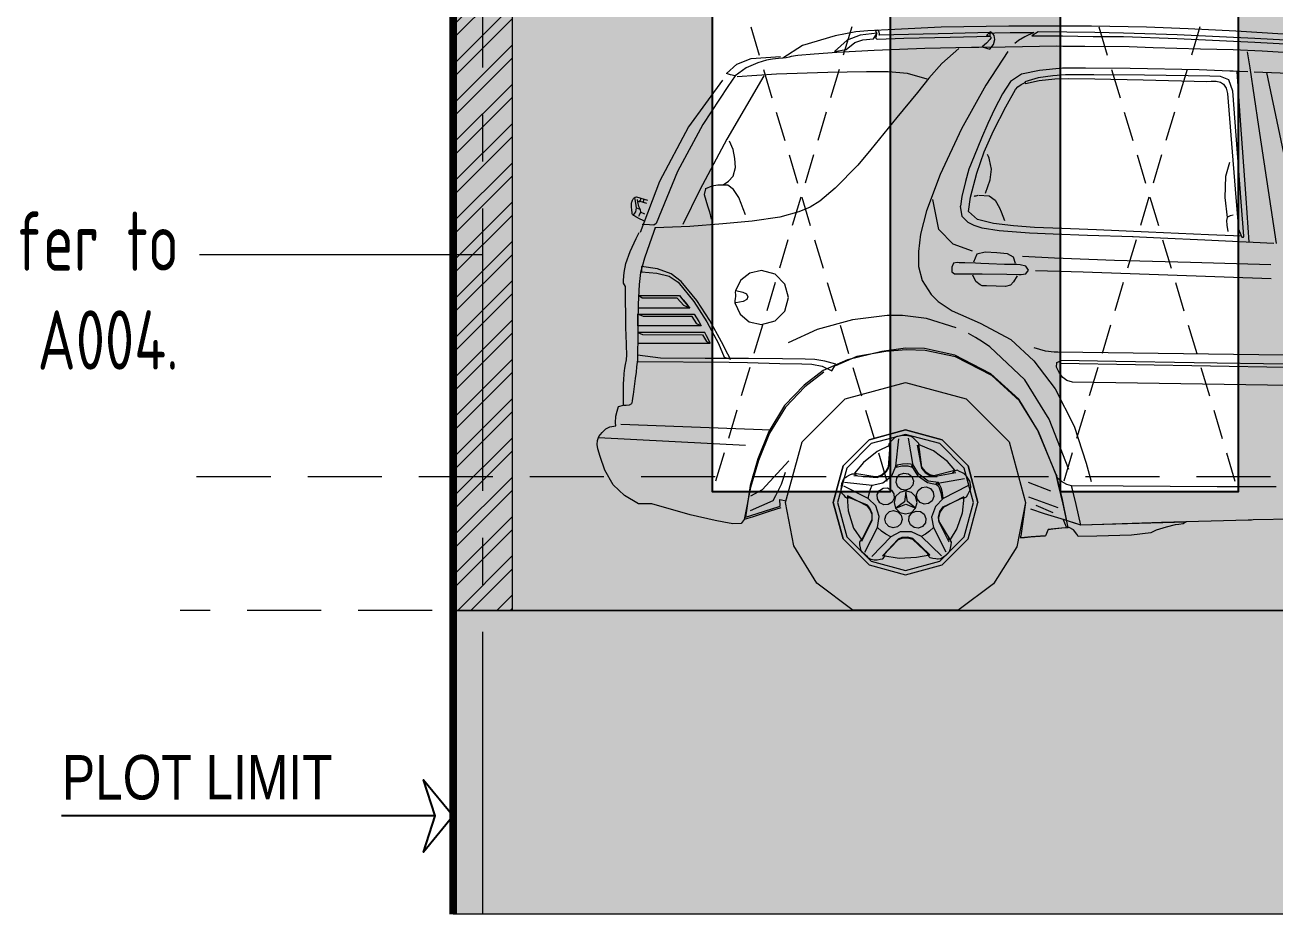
# Model space of a CAD drawing. Header units: millimetres. Extents: x -30697 to 201471, y -29614 to 19378.
# Drawn here: x 32609 to 36828, y -1038 to 1975 of the extents above; entities that cross this region are included whole.
import ezdxf

# ---------------------------------------------------------------- set-up
doc = ezdxf.new("R2010")
doc.units = ezdxf.units.MM
doc.header["$MEASUREMENT"] = 0
doc.linetypes.add('1735 X DT-5BR-ELE_02$0$DASHED', pattern=[0.75, 0.5, -0.25])
doc.linetypes.add('CENTER2', pattern=[28.575, 19.05, -3.175, 3.175, -3.175])
for name, color, linetype, lineweight in [('03--GRID', 252, 'CENTER2', 5), ('05--LEADER', 8, 'Continuous', 13), ('05--TEXT-2', 2, 'Continuous', 25), ('05--TEXT-3', 3, 'Continuous', 35), ('1735 X DT-5BR-ELE_02$0$04--HATCH-3', 251, 'Continuous', 9), ('1735 X DT-5BR-ELE_02$0$06--LINE-0', 8, 'Continuous', 13), ('1735 X DT-5BR-ELE_02$0$06--LINE-2', 2, 'Continuous', 25), ('1735 X DT-5BR-ELE_02$0$07--DIM-2', 2, 'Continuous', 25), ('1735 X DT-5BR-ELE_02$0$F--BLOCKWALL-HATCH--HOLLOW', 251, 'Continuous', 13), ('1735 X DT-5BR-ELE_02$0$Q--KERBS', 1, 'Continuous', 18), ('1735 X DT-5BR-ELE_02$0$W--ELV-1', 250, '1735 X DT-5BR-ELE_02$0$DASHED', 9), ('1735 X DT-5BR-ELE_02$0$Z--CAR', 251, 'Continuous', 9), ('1735 X DT-5BR-ELE_02$0$Z--WIPEOUT', 255, 'Continuous', 5)]:
    doc.layers.add(name, color=color, linetype=linetype, lineweight=lineweight)
doc.layers.add('05--PLOT MARK', color=2, linetype='Continuous')
doc.layers.add('1735 X DT-5BR-ELE_02$0$PLOT', color=10, linetype='Continuous')
doc.layers.add('1735 X DT-5BR-ELE_02$0$00--ORIGIN POINT', color=200, linetype='Continuous', lineweight=20, plot=False)
doc.layers.add('1735 X DT-5BR-ELE_02$0$L--SHADE-1', color=7, linetype='Continuous', lineweight=20, true_color=0xf5f5f5)
doc.styles.add('Ariel', font='arial.ttf', dxfattribs={"width": 0.8})
doc.styles.add('ISO', font='isocp2.shx', dxfattribs={"width": 0.8})
doc.dimstyles.new('Copy of 1-100_AR LEADER', dxfattribs={"dimtxt": 200, "dimasz": 100, "dimexe": 100, "dimexo": 100, "dimgap": 0, "dimtad": 0, "dimdec": 0, "dimzin": 12, "dimdsep": 46, "dimtxsty": 'ISO', "dimcen": 150, "dimdle": 100, "dimclrd": 8, "dimclre": 9, "dimclrt": 2, "dimadec": 0, "dimazin": 0, "dimtfac": 1, "dimtdec": 0, "dimtmove": 0, "dimatfit": 2, "dimfxl": 1, "dimtvp": 0.75, "dimtolj": 1, "dimtzin": 12, "dimlwd": 9, "dimlwe": 9, "dimarcsym": 0})

# ---------------------------------------------------------------- blocks, each defined once
blk = doc.blocks.new('1735 X DT-5BR-ELE_02$0$A$C0A892E0C')
blk.add_wipeout([(-53.075, 0.002), (-59.387, 0.002), (-61.518, 1.586), (-62.937, 3.816), (-63.235, 4.965), (-64.672, 5.612), (-67.98, 5.555), (-69.037, 5.715), (-72.39, 8.03), (-72.793, 8.631), (-73.007, 9.673), (-72.434, 10.78), (-72.357, 12.492), (-71.738, 13.364), (-71.442, 14.504), (-70.978, 15.686), (-70.725, 17.205), (-70.345, 18.175), (-68.932, 19.524), (-65.439, 20.652), (-56.997, 22.525), (-52.586, 23.364), (-50.435, 23.638), (-47.938, 23.95), (-47.843, 24.381), (-47.816, 24.907), (-47.768, 25.09), (-47.683, 25.102), (-47.298, 24.799), (-47.193, 24.896), (-46.991, 24.956), (-46.649, 24.967), (-41.09, 28.539), (-36.335, 31.507), (-34.389, 32.482), (-29.685, 33.635), (-25.443, 34.43), (-12.849, 35.128), (-6.207, 35.16), (0.656, 34.96), (3.027, 34.842), (6.201, 33.998), (9.295, 33.214), (10.17, 32.869), (10.788, 32.303), (13.069, 29.102), (15.396, 24.277), (16.711, 21.226), (16.928, 19.589), (17.284, 12.261), (17.924, 10.985), (18.511, 10.333), (18.564, 10.1), (17.613, 7.545), (16.084, 6.401), (11.204, 5.352), (9.902, 5.23), (6.727, 3.885), (6.727, 3.885), (5.34, 1.634), (3.153, 0), (-3.153, 0), (-5.287, 1.586), (-6.706, 3.816), (-8.422, 4.492), (-10.39, 4.437), (-13.604, 4.527), (-14.762, 4.656), (-16.892, 5.319), (-43.877, 5.073), (-48.988, 5.223), (-49.504, 3.885), (-50.891, 1.634)]).dxf.layer = '1735 X DT-5BR-ELE_02$0$Z--WIPEOUT'
at = {"flags": 128}
for points in [[(-22.741, 34.676), (-19.878, 34.855)], [(-21.035, 34.406), (-16.35, 34.631)], [(-19.878, 34.855), (-17.014, 34.988)], [(-17.014, 34.988), (-14.512, 35.098)], [(-16.35, 34.631), (-13.12, 34.744)], [(-14.512, 35.098), (-11.185, 35.157)], [(-13.12, 34.744), (-11.387, 34.767)], [(-11.387, 34.767), (-9.714, 34.801)], [(-11.185, 35.157), (-6.207, 35.16)], [(-9.714, 34.801), (-7.976, 34.811)], [(-7.976, 34.811), (-7.609, 34.57)], [(-6.301, 34.779), (-7.718, 34.771)], [(-7.718, 34.771), (-7.174, 34.524)], [(-5.371, 34.749), (-6.301, 34.779)], [(-6.207, 35.16), (-2.147, 35.088)], [(-5.038, 34.729), (-5.371, 34.749)], [(-5.342, 34.595), (-5.274, 34.683)], [(-5.274, 34.683), (-5.185, 34.762)], [(-5.185, 34.762), (-5.092, 34.824)], [(-5.092, 34.824), (-4.871, 34.601)], [(-5.091, 34.55), (-5.088, 34.768)], [(-5.088, 34.768), (-2.84, 34.725)], [(-2.84, 34.725), (-0.171, 34.657)], [(-2.147, 35.088), (0.656, 34.96)], [(-0.171, 34.657), (1.584, 34.607)], [(0.656, 34.96), (2.281, 34.871)], [(1.581, 34.676), (1.601, 34.815)], [(1.584, 34.607), (1.581, 34.676)], [(1.601, 34.815), (1.688, 34.917)], [(1.688, 34.917), (1.743, 34.904)], [(1.704, 34.733), (2.737, 34.606)], [(1.927, 34.389), (1.704, 34.733)], [(1.743, 34.904), (1.796, 34.902)], [(1.82, 34.903), (1.756, 34.719)], [(1.756, 34.719), (1.777, 34.561)], [(1.796, 34.902), (1.82, 34.903)], [(2.281, 34.871), (3.002, 34.814)], [(3.002, 34.814), (4.233, 34.567)], [(-24.351, 34.237), (-21.035, 34.406)], [(-21.028, 34.187), (-24.34, 34.019)], [(-16.347, 34.412), (-21.028, 34.187)], [(-13.119, 34.525), (-16.347, 34.412)], [(-14.913, 33.862), (-13.457, 33.906)], [(-13.457, 33.906), (-10.801, 33.927)], [(-11.291, 34.543), (-13.119, 34.525)], [(-9.442, 34.565), (-11.291, 34.543)], [(-10.801, 33.927), (-9.473, 33.942)], [(-9.473, 33.942), (-9.11, 33.948)], [(-7.609, 34.57), (-9.442, 34.565)], [(-9.11, 33.948), (-6.003, 33.889)], [(-7.174, 34.524), (-6.8, 34.299)], [(-6.8, 34.299), (-6.58, 34.108)], [(-6.003, 33.889), (-4.41, 33.867)], [(-5.382, 34.361), (-5.342, 34.595)], [(-5.292, 34.056), (-5.382, 34.361)], [(-5.062, 33.777), (-5.292, 34.056)], [(-5.062, 34.548), (-5.155, 34.483)], [(-5.155, 34.483), (-5.079, 34.357)], [(-2.688, 34.503), (-5.091, 34.55)], [(-5.079, 34.357), (-4.864, 34.133)], [(-4.936, 34.587), (-5.062, 34.548)], [(-4.607, 33.91), (-5.062, 33.777)], [(-4.871, 34.601), (-4.936, 34.587)], [(-4.864, 34.133), (-4.607, 33.91)], [(0.098, 34.431), (-2.688, 34.503)], [(1.689, 34.384), (0.098, 34.431)], [(1.746, 34.398), (1.689, 34.384)], [(1.787, 34.437), (1.746, 34.398)], [(1.777, 34.561), (1.803, 34.493)], [(1.803, 34.493), (1.787, 34.437)], [(2.578, 34.327), (1.927, 34.389)], [(3.066, 34.169), (2.578, 34.327)], [(2.737, 34.606), (3.518, 34.315)], [(3.572, 33.755), (3.066, 34.169)], [(3.518, 34.315), (4.286, 33.641)], [(4.233, 34.567), (6.201, 33.998)], [(6.201, 33.998), (7.391, 33.231)], [(-24.675, 33.449), (-21.478, 33.654)], [(-21.478, 33.654), (-19.724, 33.737)], [(-20.738, 32.65), (-20.589, 33.621)], [(-19.724, 33.737), (-17.762, 33.781)], [(-17.762, 33.781), (-14.913, 33.862)], [(-6.15, 33.629), (-4.829, 31.602)], [(-4.41, 33.867), (-3.962, 33.864)], [(-3.962, 33.864), (-1.158, 33.815)], [(-3.202, 33.822), (-2.186, 32.917)], [(-1.158, 33.815), (1.886, 33.687)], [(1.886, 33.687), (4.141, 33.569)], [(4.286, 33.641), (3.572, 33.755)], [(4.141, 33.569), (5.513, 33.48)], [(5.513, 33.48), (6.483, 33.397)], [(6.483, 33.397), (6.884, 33.336)], [(6.884, 33.336), (7.002, 33.295)], [(7.002, 33.295), (7.189, 33.258)], [(7.189, 33.258), (7.391, 33.231)], [(7.391, 33.231), (7.653, 33.212)], [(9.295, 33.214), (7.538, 33.331)], [(7.653, 33.212), (8.008, 33.179)], [(8.008, 33.179), (8.383, 33.104)], [(10.17, 32.869), (9.295, 33.214)], [(-23.933, 21.99), (-21.756, 32.369)], [(-23.065, 32.315), (-20.977, 32.398)], [(-21.277, 29.11), (-20.738, 32.65)], [(-20.608, 32.412), (-20.094, 32.429)], [(-19.935, 32.429), (-20.126, 29.756)], [(-20.094, 32.429), (-19.72, 32.442)], [(-19.72, 32.442), (-19.513, 32.45)], [(-19.513, 32.45), (-17.677, 32.535)], [(-17.677, 32.535), (-13.513, 32.608)], [(-13.513, 32.608), (-10.826, 32.63)], [(-10.826, 32.63), (-9.448, 32.619)], [(-9.448, 32.619), (-8.052, 32.498)], [(-8.052, 32.498), (-6.985, 32.271)], [(-2.186, 32.917), (-1.404, 32.026)], [(-0.108, 32.305), (1.04, 32.406)], [(1.04, 32.406), (2.347, 32.408)], [(2.347, 32.408), (4.676, 32.374)], [(4.676, 32.374), (7.764, 32.274)], [(8.383, 33.104), (8.897, 32.948)], [(8.897, 32.948), (9.591, 32.656)], [(9.591, 32.656), (10.26, 32.176)], [(10.788, 32.303), (10.17, 32.869)], [(-19.702, 31.252), (-19.466, 31.92)], [(-19.466, 31.92), (-18.966, 32.133)], [(-19.146, 31.657), (-19.304, 31.417)], [(-18.953, 31.793), (-19.146, 31.657)], [(-18.966, 32.133), (-18.31, 32.148)], [(-18.691, 31.841), (-18.953, 31.793)], [(-18.405, 31.842), (-18.691, 31.841)], [(-18.133, 31.834), (-18.405, 31.842)], [(-18.31, 32.148), (-14.387, 32.21)], [(-14.295, 31.922), (-18.133, 31.834)], [(-14.387, 32.21), (-11.336, 32.232)], [(-11.4, 31.993), (-14.295, 31.922)], [(-9.784, 32.011), (-11.4, 31.993)], [(-11.336, 32.232), (-9.636, 32.223)], [(-8.989, 31.982), (-9.784, 32.011)], [(-9.636, 32.223), (-8.874, 32.172)], [(-8.045, 31.894), (-8.989, 31.982)], [(-8.874, 32.172), (-7.985, 32.039)], [(-7.22, 31.699), (-8.045, 31.894)], [(-7.985, 32.039), (-7.174, 31.815)], [(-7.174, 31.815), (-7.22, 31.699)], [(-6.959, 31.645), (-7.197, 31.757)], [(-6.985, 32.271), (-6.307, 31.826)], [(-6.764, 31.512), (-6.959, 31.645)], [(-6.307, 31.826), (-5.828, 31.076)], [(-1.404, 32.026), (-0.712, 31.163)], [(-1.303, 31.965), (-0.108, 32.305)], [(7.764, 32.274), (10.134, 32.113)], [(8.53, 32.176), (10.769, 28.347)], [(10.26, 32.176), (10.547, 32.237)], [(10.26, 32.176), (10.704, 31.522)], [(10.547, 32.237), (10.726, 32.284)], [(10.726, 32.284), (10.788, 32.303)], [(11.032, 31.916), (13.069, 29.102)], [(-19.899, 28.584), (-19.702, 31.252)], [(-19.38, 31.111), (-19.573, 28.588)], [(-19.304, 31.417), (-19.38, 31.111)], [(-6.62, 31.353), (-6.764, 31.512)], [(-6.025, 30.309), (-6.62, 31.353)], [(-5.828, 31.076), (-5.358, 30.157)], [(-4.829, 31.602), (-3.363, 28.97)], [(-0.712, 31.163), (0.527, 29.656)], [(10.704, 31.522), (12.204, 29.229)], [(-5.289, 28.852), (-6.025, 30.309)], [(-5.358, 30.157), (-4.954, 29.298)], [(-20.126, 29.756), (-20.482, 24.812)], [(0.527, 29.656), (2.1, 27.74)], [(-22.341, 22.069), (-21.277, 29.11)], [(-4.721, 27.597), (-5.289, 28.852)], [(-4.954, 29.298), (-4.57, 28.422)], [(-3.363, 28.97), (-2.084, 26.226)], [(12.204, 29.229), (13.737, 26.411)], [(13.069, 29.102), (14.813, 25.811)], [(-20.2, 24.579), (-19.899, 28.584)], [(-19.573, 28.588), (-19.884, 24.855)], [(-4.57, 28.422), (-4.121, 27.337)], [(10.38, 27.725), (10.596, 28.239)], [(10.769, 28.347), (12.389, 25.314)], [(-5.171, 26.554), (-5.061, 27.105)], [(-5.061, 27.105), (-5.022, 27.217)], [(-5.022, 27.217), (-4.985, 27.322)], [(-4.985, 27.322), (-4.93, 27.443)], [(-4.287, 26.309), (-4.721, 27.597)], [(-4.121, 27.337), (-3.814, 26.542)], [(2.1, 27.74), (2.875, 26.795)], [(10.246, 26.649), (10.274, 27.183)], [(10.274, 27.183), (10.38, 27.725)], [(-19.5, 26.959), (-19.267, 26.109)], [(-5.097, 25.915), (-5.171, 26.554)], [(-3.814, 26.542), (-3.603, 25.803)], [(2.875, 26.795), (4.238, 25.417)], [(10.387, 26.129), (10.246, 26.649)], [(13.737, 26.411), (15.026, 23.274)], [(-19.267, 26.109), (-19.229, 24.847)], [(-4.816, 25.104), (-5.097, 25.915)], [(-3.9, 24.856), (-4.287, 26.309)], [(-3.603, 25.803), (-3.392, 24.896)], [(-2.084, 26.226), (-1.267, 24.051)], [(10.364, 25.333), (10.707, 25.594)], [(10.655, 25.837), (10.387, 26.129)], [(10.991, 25.616), (10.655, 25.837)], [(10.707, 25.594), (11.299, 25.59)], [(11.299, 25.59), (11.665, 25.52)], [(14.813, 25.811), (15.979, 22.744)], [(-19.884, 24.855), (-20.046, 22.938)], [(-19.229, 24.847), (-19.354, 23.639)], [(-5.023, 24.945), (-5.384, 24.693)], [(-4.402, 24.977), (-5.023, 24.945)], [(-4.34, 24.96), (-4.29, 24.947)], [(-4.29, 24.947), (-4.235, 24.934)], [(-4.235, 24.934), (-4.177, 24.922)], [(-4.177, 24.922), (-4.162, 24.919)], [(-4.162, 24.919), (-4.147, 24.916)], [(-4.147, 24.916), (-4.132, 24.912)], [(-3.793, 24.01), (-3.9, 24.856)], [(-3.392, 24.896), (-3.307, 24.326)], [(4.238, 25.417), (5.156, 24.629)], [(9.904, 24.488), (10.034, 24.843)], [(10.034, 24.843), (10.364, 25.333)], [(11.665, 25.52), (12.043, 25.364)], [(12.127, 25.03), (11.934, 24.34)], [(12.049, 25.368), (12.032, 25.346)], [(12.04, 25.43), (12.037, 25.375)], [(12.037, 25.375), (12.049, 25.368)], [(12.043, 25.364), (12.127, 25.03)], [(12.389, 25.314), (13.404, 23.229)], [(16.196, 24.892), (15.537, 24.676)], [(16.28, 24.873), (16.196, 24.892)], [(16.353, 24.82), (16.28, 24.873)], [(-20.482, 24.812), (-20.673, 22.153)], [(-20.356, 22.516), (-20.2, 24.579)], [(-5.661, 24.23), (-5.754, 23.975)], [(-5.384, 24.693), (-5.661, 24.23)], [(-3.413, 23.693), (-3.307, 24.326)], [(-1.991, 22.927), (-1.641, 24.727)], [(5.156, 24.629), (5.745, 24.263)], [(5.745, 24.263), (6.428, 23.988)], [(9.649, 23.793), (9.779, 24.155)], [(9.779, 24.155), (9.904, 24.488)], [(11.896, 24.232), (11.817, 23.978)], [(11.934, 24.34), (11.896, 24.232)], [(15.584, 24.481), (15.987, 24.611)], [(15.763, 24.724), (15.809, 24.577)], [(15.941, 24.782), (15.987, 24.636)], [(15.949, 23.979), (15.968, 24.112)], [(15.968, 24.112), (16.061, 24.305)], [(15.986, 24.128), (16.19, 24.195)], [(15.987, 24.611), (16.008, 24.62)], [(16.008, 24.62), (16.048, 24.62)], [(16.048, 24.62), (16.074, 24.573)], [(16.061, 24.305), (16.125, 24.582)], [(16.125, 24.582), (16.15, 24.724)], [(16.198, 24.229), (16.247, 24.509)], [(16.235, 23.986), (16.198, 24.229)], [(16.247, 24.509), (16.285, 24.735)], [(16.285, 24.735), (16.3, 24.828)], [(16.384, 24.789), (16.353, 24.82)], [(16.408, 24.754), (16.384, 24.789)], [(16.429, 24.719), (16.408, 24.754)], [(16.447, 24.684), (16.429, 24.719)], [(16.47, 24.629), (16.447, 24.684)], [(16.487, 24.574), (16.47, 24.629)], [(16.477, 24.074), (16.507, 24.274)], [(16.499, 24.519), (16.487, 24.574)], [(16.507, 24.274), (16.499, 24.519)], [(-19.726, 23.779), (-19.535, 23.735)], [(-19.535, 23.735), (-19.416, 23.692)], [(-19.416, 23.692), (-19.354, 23.639)], [(-19.354, 23.639), (-19.315, 23.467)], [(-19.315, 23.467), (-19.336, 23.183)], [(-5.85, 23.72), (-5.95, 23.465)], [(-5.754, 23.975), (-5.85, 23.72)], [(-5.301, 23.283), (-4.333, 23.519)], [(-4.333, 23.519), (-3.793, 24.01)], [(-4.13, 23.166), (-3.758, 23.349)], [(-3.758, 23.349), (-3.413, 23.693)], [(-1.267, 24.051), (-0.89, 22.638)], [(6.428, 23.988), (7.58, 23.666)], [(7.58, 23.666), (9.248, 23.419)], [(9.248, 23.419), (11.014, 23.258)], [(11.817, 23.978), (11.697, 23.543)], [(15.701, 23.848), (15.953, 23.959)], [(15.723, 23.43), (15.846, 23.483)], [(15.846, 23.483), (15.974, 23.546)], [(16.021, 23.812), (15.949, 23.979)], [(15.974, 23.546), (16.233, 23.682)], [(16.07, 23.729), (16.021, 23.812)], [(16.233, 23.682), (16.432, 23.81)], [(16.358, 23.829), (16.235, 23.986)], [(16.43, 23.773), (16.358, 23.829)], [(16.432, 23.81), (16.447, 23.825)], [(16.447, 23.825), (16.469, 23.872)], [(16.467, 23.951), (16.477, 24.074)], [(16.469, 23.872), (16.467, 23.951)], [(-20.252, 22.513), (-18.231, 22.6)], [(-20.046, 22.938), (-20.237, 22.451)], [(-19.336, 23.183), (-19.396, 22.796)], [(-18.231, 22.6), (-14.634, 22.754)], [(-14.634, 22.754), (-11.495, 22.891)], [(-11.495, 22.891), (-9.399, 22.976)], [(-10.959, 22.561), (-8.889, 22.632)], [(-9.399, 22.976), (-7.754, 23.047)], [(-8.889, 22.632), (-7.469, 22.698)], [(-7.754, 23.047), (-6.494, 23.145)], [(-7.469, 22.698), (-5.632, 22.843)], [(-6.494, 23.145), (-5.301, 23.283)], [(-5.632, 22.843), (-4.616, 23.007)], [(-4.616, 23.007), (-4.13, 23.166)], [(-2.872, 22.041), (-1.991, 22.927)], [(-0.89, 22.638), (-0.775, 21.604)], [(11.014, 23.258), (12.991, 23.102)], [(12.991, 23.102), (15.081, 23.013)], [(15.026, 23.274), (15.161, 23.187)], [(15.071, 23.039), (15.175, 22.738)], [(15.081, 23.013), (15.175, 22.738)], [(15.161, 23.187), (15.422, 23.203)], [(15.175, 22.738), (15.425, 22.055)], [(15.422, 23.203), (15.852, 23.229)], [(16.218, 22.372), (16.037, 22.741)], [(-22.161, 22.07), (-18.019, 22.27)], [(-20.338, 22.466), (-20.356, 22.516)], [(-20.289, 22.451), (-20.338, 22.466)], [(-20.237, 22.451), (-20.289, 22.451)], [(-18.019, 22.27), (-15.337, 22.401)], [(-15.337, 22.401), (-13.668, 22.47)], [(-13.71, 22.47), (-10.959, 22.561)], [(-4.025, 21.62), (-2.872, 22.041)], [(15.425, 22.055), (15.722, 21.19)], [(16.579, 21.586), (16.218, 22.372)], [(-12.573, 21.063), (-8.956, 21.185)], [(-8.956, 21.185), (-7.031, 21.291)], [(-6.62, 20.866), (-6.504, 21.261)], [(-6.504, 21.261), (-6.139, 21.463)], [(-6.139, 21.463), (-5.502, 21.52)], [(-5.502, 21.52), (-4.788, 21.546)], [(-4.788, 21.546), (-4.281, 21.445)], [(-4.281, 21.445), (-4.088, 20.95)], [(-0.775, 21.604), (-0.785, 20.692)], [(15.722, 21.19), (15.958, 20.338)], [(16.844, 20.866), (16.579, 21.586)], [(-21.992, 20.786), (-17.161, 20.93)], [(-17.161, 20.93), (-12.573, 21.063)], [(-15.779, 20.175), (-10.688, 20.349)], [(-10.688, 20.349), (-7.821, 20.432)], [(-7.399, 20.467), (-7.238, 20.713)], [(-7.247, 20.249), (-7.399, 20.467)], [(-7.238, 20.713), (-6.893, 20.796)], [(-6.893, 20.796), (-6.703, 20.804)], [(-6.703, 20.804), (-5.957, 20.817)], [(-5.957, 20.817), (-5.007, 20.844)], [(-5.007, 20.844), (-4.539, 20.869)], [(-4.539, 20.869), (-4.199, 20.889)], [(-4.199, 20.889), (-3.567, 20.907)], [(-3.567, 20.907), (-3.227, 20.914)], [(-3.227, 20.914), (-3.11, 20.929)], [(-3.11, 20.929), (-2.893, 20.886)], [(-2.791, 20.372), (-2.95, 20.261)], [(-2.893, 20.886), (-2.776, 20.648)], [(-2.776, 20.648), (-2.791, 20.372)], [(-0.785, 20.692), (-0.991, 19.851)], [(7.858, 20.222), (8.678, 20.444)], [(8.678, 20.444), (9.375, 20.287)], [(14.125, 20.242), (14.94, 20.551)], [(14.94, 20.551), (15.911, 20.69)], [(15.892, 20.382), (14.974, 20.301)], [(15.911, 20.69), (15.892, 20.382)], [(15.958, 20.338), (16.048, 19.61)], [(16.938, 20.325), (16.844, 20.866)], [(16.981, 19.873), (16.938, 20.325)], [(-22.008, 19.952), (-15.779, 20.175)], [(-6.965, 20.203), (-7.247, 20.249)], [(-6.813, 20.213), (-6.965, 20.203)], [(-6.085, 20.227), (-6.813, 20.213)], [(-6.726, 20.127), (-6.488, 19.766)], [(-6.488, 19.766), (-6.316, 19.56)], [(-4.604, 20.249), (-6.085, 20.227)], [(-4.616, 19.537), (-4.482, 19.593)], [(-3.421, 20.25), (-4.604, 20.249)], [(-4.482, 19.593), (-4.222, 19.79)], [(-4.222, 19.79), (-4.046, 20.17)], [(-2.95, 20.261), (-3.421, 20.25)], [(-0.991, 19.851), (-1.535, 19.009)], [(7.053, 18.819), (7.275, 19.639)], [(7.275, 19.639), (7.858, 20.222)], [(9.375, 20.287), (9.922, 19.864)], [(9.922, 19.864), (10.245, 19.248)], [(12.564, 18.643), (13.523, 19.794)], [(13.692, 19.754), (12.744, 18.59)], [(13.523, 19.794), (14.125, 20.242)], [(14.23, 20.108), (13.692, 19.754)], [(14.974, 20.301), (14.23, 20.108)], [(16.048, 19.61), (16.106, 18.432)], [(16.865, 19.494), (16.992, 19.684)], [(16.992, 19.684), (16.981, 19.873)], [(-6.316, 19.56), (-6.008, 19.494)], [(-6.008, 19.494), (-5.45, 19.505)], [(-5.45, 19.505), (-4.878, 19.526)], [(-4.878, 19.526), (-4.616, 19.537)], [(-1.535, 19.009), (-1.953, 18.588)], [(7.275, 17.999), (7.053, 18.819)], [(9.573, 19.05), (9.504, 18.872)], [(9.504, 18.872), (9.56, 18.698)], [(9.804, 19.141), (9.573, 19.05)], [(10.229, 19.241), (9.804, 19.141)], [(10.251, 19.016), (10.242, 18.886)], [(10.242, 18.886), (10.254, 18.763)], [(10.245, 19.248), (10.261, 19.127)], [(10.261, 19.127), (10.251, 19.016)], [(13.62, 18.946), (13.407, 18.691)], [(13.62, 18.946), (13.509, 18.814)], [(16.086, 18.946), (13.62, 18.946)], [(15.865, 18.784), (16.086, 18.946)], [(16.844, 16.941), (16.865, 19.494)], [(-1.953, 18.588), (-2.811, 18.029)], [(9.56, 18.698), (9.778, 18.585)], [(9.778, 18.585), (10.229, 18.502)], [(10.273, 18.506), (9.97, 17.834)], [(10.254, 18.763), (10.273, 18.626)], [(10.273, 18.626), (10.273, 18.506)], [(11.785, 17.451), (12.564, 18.643)], [(12.744, 18.59), (11.972, 17.361)], [(13.127, 18.354), (12.987, 18.186)], [(12.987, 18.186), (13.351, 18.347)], [(13.084, 18.313), (12.987, 18.186)], [(12.987, 18.186), (16.113, 18.186)], [(13.181, 18.432), (13.084, 18.313)], [(13.407, 18.691), (13.127, 18.354)], [(13.278, 18.545), (13.181, 18.432)], [(13.396, 18.68), (13.278, 18.545)], [(13.351, 18.347), (13.747, 18.797)], [(13.509, 18.814), (13.396, 18.68)], [(13.747, 18.797), (15.865, 18.784)], [(16.106, 18.432), (16.126, 17.331)], [(-2.811, 18.029), (-4.489, 17.279)], [(-3.047, 17.011), (-1.253, 17.557)], [(-1.253, 17.557), (0.191, 17.736)], [(0.191, 17.736), (1.113, 17.741)], [(1.113, 17.741), (3.194, 17.483)], [(3.194, 17.483), (5.326, 16.896)], [(7.858, 17.416), (7.275, 17.999)], [(8.678, 17.194), (7.858, 17.416)], [(9.41, 17.368), (8.678, 17.194)], [(9.97, 17.834), (9.41, 17.368)], [(11.077, 16.154), (11.785, 17.451)], [(11.972, 17.361), (11.271, 16.054)], [(12.454, 17.375), (12.314, 17.131)], [(12.593, 17.605), (12.454, 17.375)], [(12.565, 17.246), (12.859, 17.677)], [(12.734, 17.825), (12.593, 17.605)], [(16.121, 17.827), (12.734, 17.825)], [(12.859, 17.677), (15.786, 17.677)], [(15.786, 17.677), (16.121, 17.827)], [(16.127, 17.131), (16.121, 17.827)], [(16.126, 17.331), (16.132, 16.355)], [(-4.489, 17.279), (-6.344, 16.293)], [(-4.212, 16.43), (-3.789, 16.664)], [(5.326, 16.896), (7.064, 16.108)], [(11.983, 16.518), (12.094, 16.73)], [(12.23, 16.577), (11.984, 16.188)], [(12.094, 16.73), (16.129, 16.73)], [(15.851, 16.598), (12.23, 16.577)], [(12.314, 17.131), (12.565, 17.246)], [(12.314, 17.131), (16.127, 17.131)], [(16.129, 16.73), (15.851, 16.598)], [(16.797, 15.934), (16.828, 16.611)], [(16.828, 16.611), (16.844, 16.941)], [(-8.42, 15.603), (-7.748, 15.807)], [(-6.344, 16.293), (-7.726, 15.008)], [(-7.174, 13.881), (-5.065, 15.868)], [(-5.065, 15.868), (-4.637, 16.165)], [(-4.637, 16.165), (-4.212, 16.43)], [(10.698, 15.417), (11.077, 16.154)], [(11.271, 16.054), (10.932, 15.231)], [(11.76, 16.077), (11.871, 16.299)], [(11.984, 16.188), (11.76, 16.077)], [(16.135, 16.076), (11.76, 16.077)], [(11.871, 16.299), (11.983, 16.518)], [(16.132, 16.355), (16.142, 15.47)], [(16.781, 15.38), (16.797, 15.934)], [(-22.781, 15.359), (-9.169, 15.534)], [(-9.169, 15.534), (-8.952, 15.538)], [(-8.952, 15.538), (-8.42, 15.603)], [(-5.185, 14.124), (-3.007, 15.26)], [(-5.139, 14.227), (-2.96, 15.363)], [(-3.007, 15.26), (-1.175, 15.646)], [(-2.96, 15.363), (-1.128, 15.749)], [(-1.175, 15.646), (-0.037, 15.686)], [(-1.128, 15.749), (0.01, 15.788)], [(-0.037, 15.686), (1.199, 15.584)], [(0.01, 15.788), (1.427, 15.585)], [(1.199, 15.584), (2.933, 15.267)], [(1.427, 15.585), (3.496, 15.08)], [(2.933, 15.267), (4.226, 14.715)], [(3.496, 15.08), (4.969, 14.427)], [(4.871, 14.992), (5.473, 15.089)], [(5.473, 15.089), (6.04, 15.12)], [(6.04, 15.12), (7.422, 15.13)], [(7.422, 15.13), (9.467, 15.15)], [(9.467, 15.15), (10.631, 15.162)], [(10.548, 15.126), (10.58, 15.188)], [(10.691, 15.17), (10.548, 15.126)], [(10.58, 15.188), (10.698, 15.417)], [(10.631, 15.162), (12.077, 15.151)], [(10.854, 15.212), (10.691, 15.17)], [(10.932, 15.231), (10.854, 15.212)], [(12.077, 15.151), (14.751, 15.183)], [(14.751, 15.183), (16.152, 15.354)], [(16.14, 15.084), (16.19, 14.789)], [(16.143, 15.136), (16.141, 15.013)], [(16.142, 15.47), (16.148, 15.084)], [(16.152, 15.354), (16.143, 15.136)], [(16.809, 15.069), (16.781, 15.38)], [(16.865, 14.804), (16.809, 15.069)], [(-22.941, 14.818), (-17.377, 14.903)], [(-22.873, 14.617), (-9.333, 14.848)], [(-17.377, 14.903), (-12.662, 14.976)], [(-12.662, 14.976), (-9.34, 15.028)], [(-9.096, 14.914), (-9.351, 15.02)], [(-9.27, 14.282), (-9.076, 14.643)], [(-9.076, 14.643), (-9.096, 14.914)], [(-7.726, 15.008), (-9.005, 13.333)], [(4.195, 14.82), (4.871, 14.992)], [(4.441, 14.411), (4.195, 14.82)], [(5.021, 14.691), (4.441, 14.411)], [(4.922, 14.324), (6.07, 13.448)], [(4.969, 14.427), (6.117, 13.55)], [(5.654, 14.81), (5.021, 14.691)], [(6.245, 14.835), (5.654, 14.81)], [(7.574, 14.862), (6.245, 14.835)], [(9.522, 14.914), (7.574, 14.862)], [(10.632, 14.943), (9.522, 14.914)], [(16.14, 14.975), (10.632, 14.943)], [(16.141, 15.013), (16.14, 14.975)], [(16.19, 14.789), (16.198, 14.654)], [(16.198, 14.654), (16.224, 14.332)], [(16.224, 14.332), (16.274, 13.945)], [(16.907, 14.578), (16.865, 14.804)], [(16.939, 14.249), (16.907, 14.578)], [(-23.084, 13.535), (-10.049, 13.74)], [(-10.049, 13.74), (-9.701, 13.827)], [(-9.701, 13.827), (-9.473, 14.017)], [(-9.473, 14.017), (-9.27, 14.282)], [(-8.637, 11.506), (-7.174, 13.881)], [(-6.861, 12.608), (-5.185, 14.124)], [(-6.814, 12.711), (-5.139, 14.227)], [(0, 13.718), (-3.645, 12.732)], [(3.645, 12.732), (0, 13.718)], [(6.117, 13.55), (7.288, 12.322)], [(16.274, 13.945), (16.346, 13.47)], [(16.974, 13.859), (16.939, 14.249)], [(16.992, 13.671), (16.974, 13.859)], [(16.982, 12.339), (16.992, 13.671)], [(-9.005, 13.333), (-10.145, 11.084)], [(6.07, 13.448), (7.241, 12.219)], [(16.346, 13.47), (16.413, 12.985)], [(16.413, 12.985), (16.443, 12.763)], [(-7.997, 10.768), (-6.861, 12.608)], [(-7.95, 10.871), (-6.814, 12.711)], [(-3.645, 12.732), (-6.235, 10.142)], [(6.236, 10.142), (3.645, 12.732)], [(7.241, 12.219), (8.193, 10.653)], [(7.288, 12.322), (8.239, 10.755)], [(16.443, 12.763), (16.456, 12.583)], [(16.456, 12.583), (16.501, 12.422)], [(16.501, 12.422), (16.654, 12.341)], [(16.654, 12.341), (16.817, 12.332)], [(16.817, 12.332), (16.925, 12.334)], [(16.925, 12.334), (16.982, 12.339)], [(17.284, 12.261), (16.982, 12.339)], [(17.336, 12.131), (17.284, 12.261)], [(17.371, 11.982), (17.336, 12.131)], [(-9.825, 8.474), (-8.637, 11.506)], [(17.44, 11.687), (17.371, 11.982)], [(17.457, 11.293), (17.44, 11.687)], [(17.456, 11.096), (17.457, 11.293)], [(-10.145, 11.084), (-10.868, 8.861)], [(-9.152, 7.963), (-7.997, 10.768)], [(-9.106, 8.065), (-7.95, 10.871)], [(0, 10.854), (-2.199, 10.259)], [(-2.199, 10.259), (0, 10.854)], [(-2.066, 10.032), (0, 10.591)], [(2.199, 10.259), (0, 10.854)], [(0, 10.854), (2.199, 10.259)], [(0, 10.591), (2.066, 10.032)], [(8.087, 10.843), (17.139, 11.18)], [(8.193, 10.653), (8.854, 9.024)], [(8.239, 10.755), (8.896, 9.127)], [(17.801, 11.051), (17.456, 11.096)], [(18.047, 10.919), (17.801, 11.051)], [(18.279, 10.706), (18.047, 10.919)], [(18.468, 10.454), (18.279, 10.706)], [(-6.235, 10.142), (-7.221, 6.497)], [(-2.199, 10.259), (-3.762, 8.696)], [(-3.762, 8.696), (-2.199, 10.259)], [(-3.535, 8.563), (-2.066, 10.032)], [(-1.681, 9.604), (-0.786, 9.984)], [(-0.786, 9.984), (-0.96, 8.616)], [(-0.704, 9.943), (-0.96, 8.561)], [(-0.768, 10.067), (-0.788, 9.953)], [(-0.788, 9.953), (-0.765, 9.828)], [(-0.66, 10.186), (-0.768, 10.067)], [(-0.765, 9.828), (-0.747, 9.769)], [(-0.521, 10.322), (-0.66, 10.186)], [(-0.453, 10.387), (-0.521, 10.322)], [(-0.427, 10.424), (-0.453, 10.387)], [(-0.15, 10.365), (-0.441, 8.719)], [(-0.328, 10.492), (-0.427, 10.424)], [(-0.126, 10.522), (-0.328, 10.492)], [(-0.126, 10.522), (0.285, 10.501)], [(0.264, 10.501), (0.537, 10.459)], [(0.582, 8.68), (0.411, 10.313)], [(0.537, 10.459), (0.667, 10.382)], [(0.667, 10.382), (0.701, 10.341)], [(0.701, 10.341), (0.767, 10.274)], [(0.767, 10.274), (0.901, 10.133)], [(1.034, 8.562), (0.894, 9.903)], [(0.901, 10.133), (1.004, 10.01)], [(1.034, 8.616), (0.936, 9.932)], [(0.936, 9.932), (1.715, 9.555)], [(1.009, 9.893), (0.958, 9.764)], [(1.004, 10.01), (1.009, 9.893)], [(2.066, 10.032), (3.535, 8.563)], [(3.762, 8.696), (2.199, 10.259)], [(2.199, 10.259), (3.762, 8.696)], [(7.222, 6.497), (6.236, 10.142)], [(9.647, 9.924), (18.498, 10.39)], [(18.554, 10.212), (18.468, 10.454)], [(18.538, 9.724), (18.574, 9.988)], [(18.574, 9.988), (18.554, 10.212)], [(-2.513, 8.958), (-1.681, 9.604)], [(0.958, 9.764), (0.926, 9.703)], [(1.715, 9.555), (2.533, 8.896)], [(8.896, 9.127), (9.356, 7.509)], [(18.11, 8.427), (18.399, 9.254)], [(18.399, 9.254), (18.538, 9.724)], [(-10.868, 8.861), (-11.178, 7.752)], [(-3.762, 8.696), (-4.357, 6.497)], [(-4.357, 6.497), (-3.762, 8.696)], [(-4.093, 6.497), (-3.535, 8.563)], [(-3.419, 8.275), (-3.247, 8.365)], [(-3.247, 8.365), (-3.1, 8.431)], [(-3.1, 8.431), (-2.987, 8.402)], [(-1.7, 8.059), (-3.027, 8.294)], [(-2.987, 8.402), (-2.877, 8.319)], [(-2.968, 8.445), (-2.513, 8.958)], [(-1.7, 8.114), (-2.968, 8.445)], [(-2.877, 8.319), (-2.827, 8.27)], [(-1.173, 8.349), (-1.468, 8.17)], [(-1.173, 8.294), (-1.468, 8.115)], [(-0.96, 8.616), (-1.173, 8.349)], [(-0.96, 8.561), (-1.173, 8.294)], [(-0.788, 8.19), (-0.456, 8.761)], [(-0.357, 8.699), (-0.707, 8.11)], [(-0.456, 8.772), (-0.137, 8.814)], [(-0.388, 8.617), (-0.456, 8.772)], [(-0.456, 8.761), (-0.357, 8.699)], [(-0.128, 8.69), (-0.388, 8.617)], [(-0.137, 8.814), (0.178, 8.801)], [(0.232, 8.691), (-0.128, 8.69)], [(0.178, 8.801), (0.517, 8.733)], [(0.565, 8.618), (0.232, 8.691)], [(0.517, 8.733), (0.565, 8.618)], [(0.831, 8.098), (0.582, 8.68)], [(1.151, 8.408), (1.034, 8.616)], [(1.151, 8.354), (1.034, 8.562)], [(1.405, 8.174), (1.151, 8.408)], [(1.405, 8.12), (1.151, 8.354)], [(2.533, 8.896), (3.083, 8.253)], [(3.535, 8.563), (4.094, 6.497)], [(4.357, 6.497), (3.762, 8.696)], [(3.762, 8.696), (4.357, 6.497)], [(7.037, 9), (8.631, 7.259)], [(7.256, 8.289), (7.498, 7.581)], [(8.854, 9.024), (9.346, 7.394)], [(17.613, 7.545), (18.11, 8.427)], [(-9.996, 7.488), (-9.698, 7.564)], [(-9.698, 7.564), (-9.381, 7.746)], [(-9.492, 6.396), (-9.193, 7.635)], [(-9.438, 6.663), (-9.205, 7.661)], [(-9.381, 7.746), (-9.152, 7.963)], [(-9.205, 7.661), (-9.106, 8.065)], [(-9.193, 7.635), (-9.059, 8.168)], [(-9.102, 8.068), (-9.106, 8.065)], [(-9.075, 8.129), (-9.102, 8.068)], [(-9.059, 8.168), (-9.075, 8.129)], [(-8.735, 7.169), (-7.392, 7.688)], [(-3.84, 7.789), (-3.914, 7.454)], [(-3.861, 7.779), (-3.67, 8.074)], [(-3.67, 8.074), (-3.546, 8.202)], [(-1.938, 7.657), (-3.555, 7.944)], [(-3.546, 8.202), (-3.502, 8.23)], [(-3.502, 8.23), (-3.419, 8.275)], [(-2.138, 7.38), (-1.99, 7.689)], [(-1.816, 7.586), (-1.997, 7.424)], [(-1.99, 7.689), (-1.368, 7.78)], [(-1.99, 7.689), (-1.816, 7.586)], [(-1.973, 7.555), (-1.99, 7.689)], [(-1.316, 7.702), (-1.973, 7.555)], [(-1.468, 8.17), (-1.7, 8.114)], [(-1.468, 8.115), (-1.7, 8.059)], [(-1.368, 7.78), (-0.788, 8.19)], [(-0.707, 8.11), (-1.316, 7.702)], [(-0.371, 8.057), (-0.47, 7.803)], [(-0.47, 7.803), (-0.427, 7.534)], [(-0.427, 7.534), (-0.262, 7.328)], [(-0.165, 8.223), (-0.371, 8.057)], [(0.104, 8.265), (-0.165, 8.223)], [(0.358, 8.166), (0.104, 8.265)], [(0.524, 7.96), (0.358, 8.166)], [(0.467, 7.437), (0.566, 7.691)], [(0.566, 7.691), (0.524, 7.96)], [(1.368, 7.677), (0.831, 8.098)], [(2.015, 7.534), (1.368, 7.677)], [(1.719, 8.044), (1.405, 8.174)], [(1.719, 7.989), (1.405, 8.12)], [(3.083, 8.253), (1.719, 8.044)], [(3.119, 8.124), (1.719, 7.989)], [(2.116, 7.289), (2.006, 7.533)], [(3.677, 7.707), (2.015, 7.534)], [(2.991, 8.151), (2.939, 8.117)], [(3.105, 8.207), (2.991, 8.151)], [(3.22, 8.219), (3.105, 8.207)], [(3.364, 8.148), (3.22, 8.219)], [(3.533, 8.052), (3.364, 8.148)], [(3.615, 8.004), (3.533, 8.052)], [(3.654, 7.978), (3.615, 8.004)], [(3.741, 7.872), (3.654, 7.978)], [(3.83, 7.641), (3.741, 7.872)], [(3.851, 7.631), (3.903, 7.252)], [(7.498, 7.581), (7.831, 6.896)], [(16.919, 6.917), (17.613, 7.545)], [(-22.319, 7.425), (-18.768, 7.441)], [(-18.768, 7.441), (-13.098, 7.471)], [(-13.098, 7.471), (-9.996, 7.488)], [(-10.272, 6.364), (-10.073, 7.187)], [(-10.073, 7.187), (-9.996, 7.488)], [(-9.188, 6.179), (-7.42, 6.814)], [(-3.914, 7.454), (-3.884, 7.262)], [(-3.884, 7.262), (-3.852, 7.201)], [(-3.852, 7.201), (-3.81, 7.117)], [(-3.81, 7.117), (-3.721, 6.944)], [(-3.743, 7.484), (-2.254, 6.725)], [(-3.721, 6.944), (-3.638, 6.806)], [(-3.638, 6.806), (-3.536, 6.754)], [(-3.512, 6.803), (-3.398, 5.858)], [(-2.255, 6.236), (-3.512, 6.803)], [(-3.501, 6.831), (-2.255, 6.182)], [(-2.27, 6.749), (-2.226, 7.067)], [(-2.226, 7.067), (-2.138, 7.38)], [(-2.122, 7.074), (-2.185, 6.715)], [(-1.997, 7.424), (-2.122, 7.074)], [(-1.66, 7.114), (-1.698, 6.844)], [(-1.698, 6.844), (-1.6, 6.599)], [(-1.491, 7.327), (-1.66, 7.114)], [(-1.246, 7.425), (-1.491, 7.327)], [(-0.976, 7.387), (-1.246, 7.425)], [(-0.763, 7.218), (-0.976, 7.387)], [(-0.665, 6.973), (-0.763, 7.218)], [(-0.703, 6.703), (-0.665, 6.973)], [(-0.696, 6.497), (-0.601, 6.848)], [(-0.601, 6.848), (-0.351, 7.098)], [(-0.351, 7.098), (0, 7.193)], [(-0.262, 7.328), (-0.008, 7.229)], [(-0.109, 6.542), (-0.014, 7.137)], [(-0.014, 7.137), (0.073, 6.539)], [(-0.008, 7.229), (0.261, 7.272)], [(0, 7.193), (0.352, 7.098)], [(0.261, 7.272), (0.467, 7.437)], [(0.352, 7.098), (0.601, 6.848)], [(0.601, 6.848), (0.697, 6.497)], [(0.701, 7.015), (0.69, 6.743)], [(0.842, 7.239), (0.701, 7.015)], [(1.083, 7.367), (0.842, 7.239)], [(1.355, 7.355), (1.083, 7.367)], [(1.578, 7.215), (1.355, 7.355)], [(1.706, 6.974), (1.578, 7.215)], [(1.695, 6.702), (1.706, 6.974)], [(2.197, 7.021), (2.116, 7.289)], [(2.245, 6.736), (2.197, 7.021)], [(2.247, 6.737), (3.71, 7.481)], [(2.298, 6.272), (3.5, 6.883)], [(2.298, 6.327), (3.511, 6.825)], [(3.394, 6.773), (3.325, 6.782)], [(3.511, 6.825), (3.453, 5.983)], [(3.64, 6.818), (3.533, 6.773)], [(3.726, 6.926), (3.64, 6.818)], [(3.825, 7.04), (3.726, 6.926)], [(3.872, 7.093), (3.825, 7.04)], [(3.89, 7.113), (3.872, 7.093)], [(3.903, 7.252), (3.89, 7.113)], [(7.831, 6.896), (8, 6.588)], [(8.631, 7.259), (9.342, 6.876)], [(9.346, 7.394), (9.712, 5.462)], [(9.356, 7.509), (9.633, 5.605)], [(16.084, 6.401), (16.919, 6.917)], [(-10.545, 5.135), (-10.272, 6.364)], [(-9.795, 4.991), (-9.492, 6.396)], [(-9.707, 5.387), (-9.438, 6.663)], [(-8.889, 5.878), (-7.851, 6.315)], [(-8.357, 5.814), (-7.546, 6.093)], [(-7.221, 6.497), (-6.934, 4.479)], [(-7.221, 6.497), (-6.706, 3.816)], [(-3.762, 4.298), (-4.357, 6.497)], [(-3.535, 4.431), (-4.093, 6.497)], [(-3.536, 6.754), (-3.409, 6.739)], [(-3.409, 6.739), (-3.347, 6.739)], [(-2.185, 6.715), (-2.27, 6.749)], [(-2.062, 5.955), (-2.255, 6.236)], [(-2.255, 6.182), (-2.062, 5.901)], [(-2.254, 6.725), (-1.79, 6.252)], [(-1.79, 6.252), (-1.569, 5.607)], [(-1.6, 6.599), (-1.387, 6.43)], [(-1.387, 6.43), (-1.117, 6.391)], [(-1.117, 6.391), (-0.872, 6.49)], [(-0.872, 6.49), (-0.703, 6.703)], [(-0.601, 6.145), (-0.696, 6.497)], [(-0.351, 5.896), (-0.601, 6.145)], [(-0.582, 6.17), (-0.109, 6.542)], [(-0.016, 6.392), (-0.582, 6.17)], [(0.585, 6.145), (-0.016, 6.392)], [(0.073, 6.539), (0.585, 6.145)], [(0.601, 6.145), (0.352, 5.896)], [(0.697, 6.497), (0.601, 6.145)], [(0.69, 6.743), (0.818, 6.503)], [(0.818, 6.503), (1.041, 6.362)], [(1.041, 6.362), (1.313, 6.351)], [(1.313, 6.351), (1.554, 6.478)], [(1.554, 6.478), (1.695, 6.702)], [(1.592, 5.642), (1.792, 6.295)], [(1.792, 6.295), (2.247, 6.737)], [(2.019, 5.822), (2.146, 6.143)], [(2.019, 5.767), (2.146, 6.088)], [(2.146, 6.143), (2.298, 6.327)], [(2.146, 6.088), (2.298, 6.272)], [(3.533, 6.773), (3.394, 6.773)], [(4.094, 6.497), (3.535, 4.431)], [(3.762, 4.298), (4.357, 6.497)], [(4.357, 6.497), (3.762, 4.298)], [(6.727, 3.885), (7.222, 6.497)], [(7.565, 6.672), (7.197, 6.588)], [(7.507, 6.169), (8.161, 5.959)], [(7.554, 6.271), (7.561, 6.411)], [(8.064, 6.108), (7.554, 6.271)], [(7.561, 6.411), (7.564, 6.546)], [(7.564, 6.546), (7.565, 6.672)], [(8, 6.588), (9.367, 5.987)], [(8.931, 5.83), (8.064, 6.108)], [(12.974, 5.742), (15.283, 6.401)], [(15.283, 6.401), (16.084, 6.401)], [(-23.359, 5.497), (-20.926, 5.439)], [(-20.926, 5.439), (-20.828, 5.436)], [(-20.828, 5.436), (-20.73, 5.433)], [(-20.73, 5.433), (-20.631, 5.431)], [(-20.631, 5.431), (-15.405, 5.278)], [(-16.892, 5.319), (-16.715, 5.215)], [(-10.522, 5.14), (-16.892, 5.319)], [(-15.405, 5.278), (-11.854, 5.174)], [(-10.545, 5.135), (-9.374, 5.513)], [(-9.49, 5.481), (-10.522, 5.14)], [(-9.681, 4.996), (-9.49, 5.481)], [(-9.374, 5.513), (-8.357, 5.814)], [(-3.398, 5.858), (-3.094, 4.923)], [(-2.679, 4.267), (-1.991, 5.383)], [(-1.991, 5.328), (-2.604, 4.127)], [(-1.976, 5.621), (-2.062, 5.955)], [(-2.062, 5.901), (-1.976, 5.566)], [(-1.991, 5.383), (-1.976, 5.621)], [(-1.976, 5.566), (-1.991, 5.328)], [(-1.569, 5.607), (-1.677, 4.982)], [(-1.113, 5.784), (-1.219, 5.534)], [(-1.219, 5.534), (-1.188, 5.271)], [(-1.188, 5.271), (-1.025, 5.053)], [(-0.894, 5.947), (-1.113, 5.784)], [(-0.632, 5.978), (-0.894, 5.947)], [(-0.381, 5.871), (-0.632, 5.978)], [(-0.218, 5.653), (-0.381, 5.871)], [(0, 5.801), (-0.351, 5.896)], [(-0.294, 5.14), (-0.187, 5.39)], [(-0.187, 5.39), (-0.218, 5.653)], [(0.352, 5.896), (0, 5.801)], [(0.272, 5.726), (0.211, 5.468)], [(0.211, 5.468), (0.29, 5.208)], [(0.458, 5.925), (0.272, 5.726)], [(0.719, 6.003), (0.458, 5.925)], [(0.976, 5.943), (0.719, 6.003)], [(1.175, 5.757), (0.976, 5.943)], [(1.253, 5.496), (1.175, 5.757)], [(1.193, 5.238), (1.253, 5.496)], [(1.69, 4.987), (1.592, 5.642)], [(2.01, 5.481), (2.019, 5.822)], [(2.01, 5.427), (2.019, 5.767)], [(2.637, 4.223), (2.01, 5.481)], [(2.637, 4.168), (2.01, 5.427)], [(3.453, 5.983), (3.132, 4.952)], [(8.161, 5.959), (9.181, 5.632)], [(9.633, 5.605), (8.931, 5.83)], [(9.181, 5.632), (9.712, 5.462)], [(9.712, 5.462), (9.902, 5.23)], [(10.408, 5.209), (10.936, 5.304)], [(10.936, 5.304), (11.472, 5.401)], [(11.472, 5.401), (12.974, 5.742)], [(-16.715, 5.215), (-16.447, 5.175)], [(-16.447, 5.175), (-16.238, 5.148)], [(-16.238, 5.148), (-15.698, 5.008)], [(-15.698, 5.008), (-15.084, 4.832)], [(-15.084, 4.832), (-14.762, 4.656)], [(-14.762, 4.656), (-13.604, 4.527)], [(-13.604, 4.527), (-11.511, 4.458)], [(-11.854, 5.174), (-10.545, 5.135)], [(-10.39, 4.437), (-10.309, 4.579)], [(-10.309, 4.579), (-10.106, 4.842)], [(-10.106, 4.842), (-9.843, 4.984)], [(-9.843, 4.984), (-9.777, 4.987)], [(-9.402, 4.962), (-9.795, 4.991)], [(-9.777, 4.987), (-9.711, 4.993)], [(-9.711, 4.993), (-9.681, 4.996)], [(-9.606, 4.973), (-9.167, 4.935)], [(-8.86, 4.906), (-9.402, 4.962)], [(-9.167, 4.935), (-8.763, 4.894)], [(-8.586, 4.875), (-8.86, 4.906)], [(-8.763, 4.894), (-8.586, 4.875)], [(-8.586, 4.875), (-8.422, 4.492)], [(-3.094, 4.923), (-2.679, 4.267)], [(-1.677, 4.982), (-2.423, 3.52)], [(-1.676, 4.984), (-1.448, 4.764)], [(-1.448, 4.764), (-1.201, 4.584)], [(-1.201, 4.584), (-0.943, 4.445)], [(-1.025, 5.053), (-0.775, 4.946)], [(-0.949, 4.44), (-0.351, 4.725)], [(-0.775, 4.946), (-0.512, 4.977)], [(-0.512, 4.977), (-0.294, 5.14)], [(-0.351, 4.725), (0.331, 4.724)], [(0.29, 5.208), (0.488, 5.022)], [(0.331, 4.724), (0.886, 4.419)], [(0.488, 5.022), (0.746, 4.961)], [(0.746, 4.961), (1.007, 5.039)], [(0.885, 4.42), (1.19, 4.578)], [(1.007, 5.039), (1.193, 5.238)], [(1.19, 4.578), (1.459, 4.772)], [(1.459, 4.772), (1.686, 4.995)], [(2.448, 3.498), (1.69, 4.987)], [(3.132, 4.952), (2.637, 4.223)], [(9.902, 5.23), (10.408, 5.209)], [(-11.511, 4.458), (-10.39, 4.437)], [(-8.107, 4.466), (-8.422, 4.492)], [(-8.422, 4.492), (-8.126, 4.465)], [(-8.126, 4.465), (-7.551, 4.414)], [(-7.514, 4.415), (-8.107, 4.466)], [(-7.551, 4.414), (-7.165, 4.383)], [(-7.165, 4.383), (-7.514, 4.415)], [(-6.888, 4.376), (-7.165, 4.383)], [(-6.934, 4.479), (-6.888, 4.376)], [(-6.706, 3.816), (-5.287, 1.586)], [(-2.199, 2.735), (-3.762, 4.298)], [(-2.066, 2.962), (-3.535, 4.431)], [(-2.755, 4.097), (-2.696, 4.197)], [(-2.736, 3.938), (-2.755, 4.097)], [(-2.7, 3.747), (-2.736, 3.938)], [(-2.696, 4.197), (-2.583, 4.278)], [(-2.583, 4.278), (-2.522, 4.312)], [(-2.152, 3.279), (-0.949, 4.44)], [(-1.456, 3.349), (-0.436, 4.317)], [(-1.456, 3.295), (-0.436, 4.262)], [(-0.436, 4.317), (-0.107, 4.408)], [(-0.436, 4.262), (-0.107, 4.353)], [(-0.107, 4.408), (0.237, 4.38)], [(-0.107, 4.353), (0.237, 4.325)], [(0.237, 4.38), (0.457, 4.288)], [(0.237, 4.325), (0.457, 4.234)], [(0.457, 4.288), (1.374, 3.291)], [(0.457, 4.234), (1.393, 3.263)], [(0.886, 4.419), (2.026, 3.237)], [(3.535, 4.431), (2.066, 2.962)], [(2.199, 2.735), (3.762, 4.298)], [(3.762, 4.298), (2.199, 2.735)], [(2.616, 4.297), (2.566, 4.333)], [(2.71, 4.211), (2.616, 4.297)], [(2.762, 4.108), (2.71, 4.211)], [(2.719, 3.756), (2.747, 3.948)], [(2.747, 3.948), (2.762, 4.108)], [(5.34, 1.634), (6.727, 3.885)], [(-2.681, 3.654), (-2.7, 3.747)], [(-2.673, 3.605), (-2.681, 3.654)], [(-2.6, 3.474), (-2.673, 3.605)], [(-2.395, 3.284), (-2.6, 3.474)], [(-2.395, 3.284), (-2.112, 3.11)], [(-2.112, 3.11), (-1.963, 3.075)], [(-1.963, 3.075), (-1.92, 3.084)], [(-1.92, 3.084), (-1.826, 3.096)], [(-1.826, 3.096), (-1.634, 3.124)], [(-1.634, 3.124), (-1.477, 3.158)], [(-1.477, 3.158), (-1.394, 3.237)], [(-0.649, 3.199), (-1.456, 3.349)], [(-1.394, 3.237), (-1.339, 3.352)], [(-1.339, 3.352), (-1.319, 3.411)], [(0.394, 3.148), (-0.649, 3.199)], [(1.374, 3.291), (0.394, 3.148)], [(1.257, 3.332), (1.245, 3.4)], [(1.297, 3.2), (1.257, 3.332)], [(1.372, 3.11), (1.297, 3.2)], [(1.529, 3.077), (1.372, 3.11)], [(1.721, 3.048), (1.529, 3.077)], [(1.815, 3.036), (1.721, 3.048)], [(1.902, 3.041), (1.815, 3.036)], [(2.093, 3.079), (1.902, 3.041)], [(2.279, 3.189), (2.093, 3.079)], [(2.279, 3.21), (2.595, 3.482)], [(2.595, 3.482), (2.696, 3.623)], [(2.696, 3.623), (2.703, 3.663)], [(2.703, 3.663), (2.719, 3.756)], [(0, 2.14), (-2.199, 2.735)], [(0, 2.403), (-2.066, 2.962)], [(2.066, 2.962), (0, 2.403)], [(2.199, 2.735), (0, 2.14)], [(-5.287, 1.586), (-3.153, 0)], [(3.153, 0), (5.34, 1.634)], [(-3.156, 0.002), (3.156, 0.002)], [(-3.153, 0), (3.153, 0)]]:
    blk.add_lwpolyline(points, dxfattribs=at)
blk = doc.blocks.new('1735 X DT-5BR-ELE_02$0$GARAGE')
at = {"layer": '1735 X DT-5BR-ELE_02$0$F--BLOCKWALL-HATCH--HOLLOW'}
h = blk.add_hatch(dxfattribs=at)
h.set_pattern_fill('ANSI32', color=256, scale=250)
h.set_pattern_definition([(45, (-39864.41, -3400.03), (-66.29126, 66.29126), []), (45, (-39820.215, -3400.03), (-66.29126, 66.29126), [])])
h.paths.add_polyline_path([(0, -3400), (199.9, -3400), (199.9, -1000), (0, -1000)])
at = {"color": 3}
blk.add_lwpolyline([(199.9, -1000), (0, -1000), (0, -3400), (199.9, -3400)], close=True, dxfattribs=at)
at = {"layer": '1735 X DT-5BR-ELE_02$0$Z--CAR', "xscale": -56.06262140077474, "yscale": 56.06262140077474, "zscale": 56.06262140077474}
blk.add_blockref('1735 X DT-5BR-ELE_02$0$A$C0A892E0C', (1527.2, -3400, 0), dxfattribs=at)
at = {"layer": '1735 X DT-5BR-ELE_02$0$L--SHADE-1', "transparency": 33554687}
h = blk.add_hatch(color=256, dxfattribs=at)
h.dxf.hatch_style = 1
h.paths.add_polyline_path([(5799.7, -3400), (5860, -3400), (5860, -3290.2), (5870, -3290.2), (5870, -3280), (5850, -3280), (5850, -3253), (5853, -3250), (6160, -3250), (6160, -3140.2), (6170, -3140.2), (6170, -3130), (6150, -3130), (6150, -3103), (6153, -3100), (6400, -3100), (6400, -265), (6390, -265), (6390, -250), (6400, -250), (6400, 0), (0, 0), (0, -250), (10, -250), (10, -265), (0, -265), (0, -3400), (4700.3, -3399.9), (4700.3, -1000.6), (5800, -1000.6)])
h.paths.add_polyline_path([(3824.9, -1000.6), (3824.9, -3000.6), (3224.9, -3000.6), (3224.9, -1000.6)], flags=16)
h.paths.add_polyline_path([(2650, -1000.6), (2650, -3000.6), (2050, -3000.6), (2050, -1000.6)], flags=16)
h.paths.add_polyline_path([(1475, -1000.6), (1475, -3000.6), (875, -3000.6), (875, -1000.6)], flags=16)
at = {"layer": '1735 X DT-5BR-ELE_02$0$06--LINE-0', "ltscale": 25, "elevation": 0}
for points in [[(875, -1000.6), (1475, -1000.6), (1475, -3000.6), (875, -3000.6)], [(2050, -1000.6), (2650, -1000.6), (2650, -3000.6), (2050, -3000.6)]]:
    blk.add_lwpolyline(points, close=True, dxfattribs=at)
at = {"layer": '1735 X DT-5BR-ELE_02$0$06--LINE-2', "elevation": -1}
for points in [[(1475, -1000.6), (1475, -3000.6), (875, -3000.6), (875, -1000.6)], [(1475, -1000.6), (1475, -3000.6), (875, -3000.6), (875, -1000.6)], [(2650, -1000.6), (2650, -3000.6), (2050, -3000.6), (2050, -1000.6)], [(2650, -1000.6), (2650, -3000.6), (2050, -3000.6), (2050, -1000.6)]]:
    blk.add_lwpolyline(points, close=True, dxfattribs=at)
at = {"layer": '1735 X DT-5BR-ELE_02$0$07--DIM-2'}
blk.add_lwpolyline([(6400, 0), (0, 0), (0, -250), (10, -250), (10, -265), (0, -265), (0, -3400), (4700.3, -3399.9)], dxfattribs=at)
at = {"layer": '1735 X DT-5BR-ELE_02$0$W--ELV-1', "ltscale": 200}
for p, q in [((875, -1000.6, 0), (1475, -3000.6, 0)), ((1475, -1000.6, 0), (875, -3000.6, 0)), ((2050, -1000.6, 0), (2650, -3000.6, 0)), ((2650, -1000.6, 0), (2050, -3000.6, 0))]:
    blk.add_line(p, q, dxfattribs=at)
blk = doc.blocks.new('1735 X DT-5BR-ELE_02')
at = {"layer": '1735 X DT-5BR-ELE_02$0$06--LINE-0'}
blk.add_blockref('1735 X DT-5BR-ELE_02$0$GARAGE', (34054.2, 3400), dxfattribs=at)
at = {"layer": '1735 X DT-5BR-ELE_02$0$04--HATCH-3'}
h = blk.add_hatch(color=251, dxfattribs=at)
h.dxf.hatch_style = 1
h.paths.add_polyline_path([(34054.2, 0), (64054.2, 0), (64054.2, -1025.5), (34054.2, -1025.5)])
at = {"layer": '1735 X DT-5BR-ELE_02$0$00--ORIGIN POINT', "ltscale": 25}
blk.add_lwpolyline([(34054.2, 0), (64054.2, 0), (64054.2, -1025.5), (34054.2, -1025.5)], close=True, dxfattribs=at)
at = {"layer": '1735 X DT-5BR-ELE_02$0$PLOT', "linetype": '1735 X DT-5BR-ELE_02$0$DASHED', "ltscale": 300, "const_width": 25, "flags": 128}
blk.add_lwpolyline([(34054.2, -1025.5), (34054.2, 3607.1)], dxfattribs=at)
at = {"layer": '1735 X DT-5BR-ELE_02$0$Q--KERBS'}
blk.add_lwpolyline([(64079.2, 0), (34054.2, 0)], dxfattribs=at)
at = {"layer": '1735 X DT-5BR-ELE_02$0$W--ELV-1', "ltscale": 500}
for p, q in [((67563.3, 450), (33132.7, 450)), ((68108.8, 0), (33132.7, 0))]:
    blk.add_line(p, q, dxfattribs=at)

msp = doc.modelspace()

# ---------------------------------------------------------------- linework, layer by layer
at = {"layer": '03--GRID', "ltscale": 50}
msp.add_line((34154.235, -1025.464), (34154.235, 10449.646), dxfattribs=at)

# ---------------------------------------------------------------- next in the draw order: block references
msp.add_blockref('1735 X DT-5BR-ELE_02', (0, 0))

# ---------------------------------------------------------------- next in the draw order: linework, layer by layer
at = {"layer": '05--PLOT MARK'}
msp.add_line((33993.786, -693.38), (32732.409, -693.38), dxfattribs=at)
msp.add_lwpolyline([(34053.957, -693.38), (33954.222, -815.463), (33993.786, -693.38), (33954.222, -571.297), (34053.957, -693.38)], dxfattribs=at)

# ---------------------------------------------------------------- next in the draw order: texts
at = {"layer": '05--TEXT-2', "insert": (33127.715, 1345.596), "char_height": 200, "attachment_point": 3, "style": 'ISO'}
msp.add_mtext_dynamic_manual_height_columns('Boundary wall Refer to \\P\\pt6600;dwg # A004. ', width=2302.26917, gutter_width=0, heights=[734.757], dxfattribs=at)
at = {"layer": '05--TEXT-3', "insert": (33190.198, -564.249), "char_height": 150, "width": 1439.99993, "attachment_point": 5, "rotation": 0.017266, "style": 'Ariel'}
msp.add_mtext('PLOT LIMIT', dxfattribs=at)

# ---------------------------------------------------------------- next in the draw order: leaders
at = {"layer": '05--LEADER'}
msp.add_leader([(34154.235, 1199.998), (33197.648, 1199.998)], dimstyle='Copy of 1-100_AR LEADER', dxfattribs=at)

doc.saveas('drawing.dxf')
